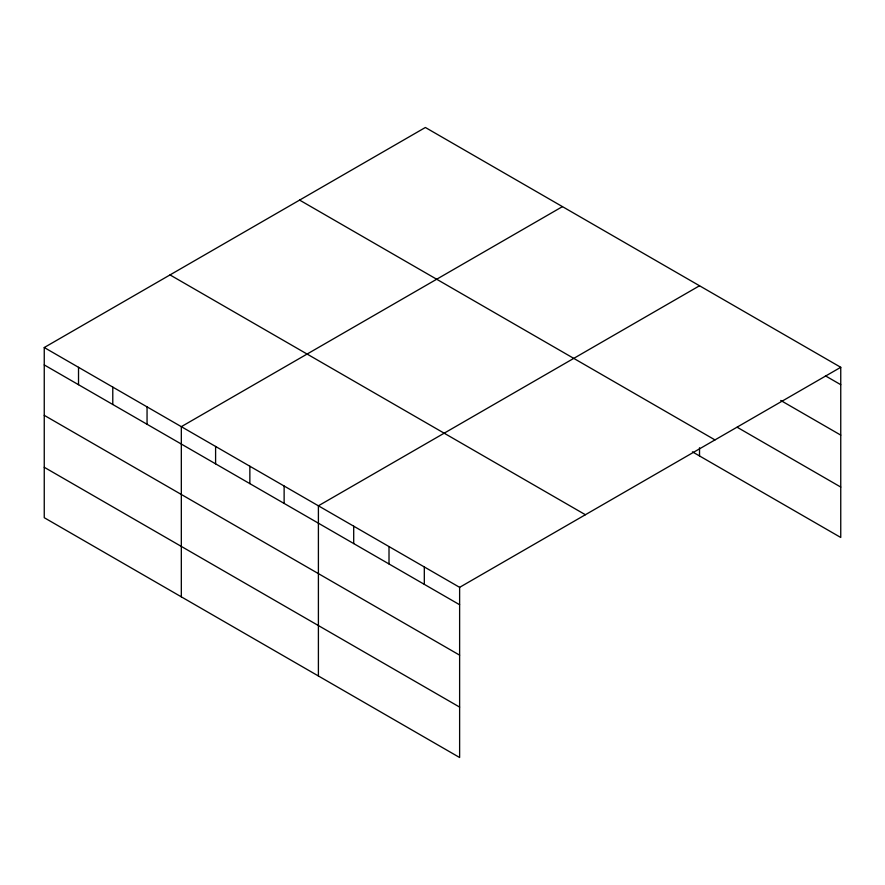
<?xml version="1.0" encoding="UTF-8"?>
<svg xmlns="http://www.w3.org/2000/svg" width="885" height="885" viewBox="0 0 885 885"><rect width="100%" height="100%" fill="white"/><g stroke="black" fill="none" stroke-linecap="round" stroke-linejoin="round"><path stroke-width="1.33" d="M459.625 655.154L459.625 587.341L44.25 347.528L44.25 517.703L459.625 757.516L459.625 655.154L44.25 415.33M692.435 451.848L840.75 537.472L840.75 367.297L425.375 127.484L44.25 347.528M562.451 206.625L181.325 426.67L181.325 596.833M699.526 285.767L318.401 505.8L318.401 675.974M459.625 587.341L840.75 367.297M825.451 375.859L840.75 384.687M780.725 400.451L840.75 435.11M737.183 427.256L840.75 487.06M299.606 200.098L714.98 439.911M170.02 274.914L585.394 514.727M44.25 364.919L459.625 604.732M44.25 467.28L459.625 707.093M699.526 447.766L699.526 455.941M424.313 566.953L424.313 584.343M389.013 546.576L389.013 563.966M353.701 526.188L353.701 543.578M284.129 486.02L284.129 503.41M249.858 466.24L249.858 483.63M215.597 446.449L215.597 463.84M147.054 406.879L147.054 424.269M112.782 387.099L112.782 404.489M78.522 367.308L78.522 384.698"/></g></svg>
